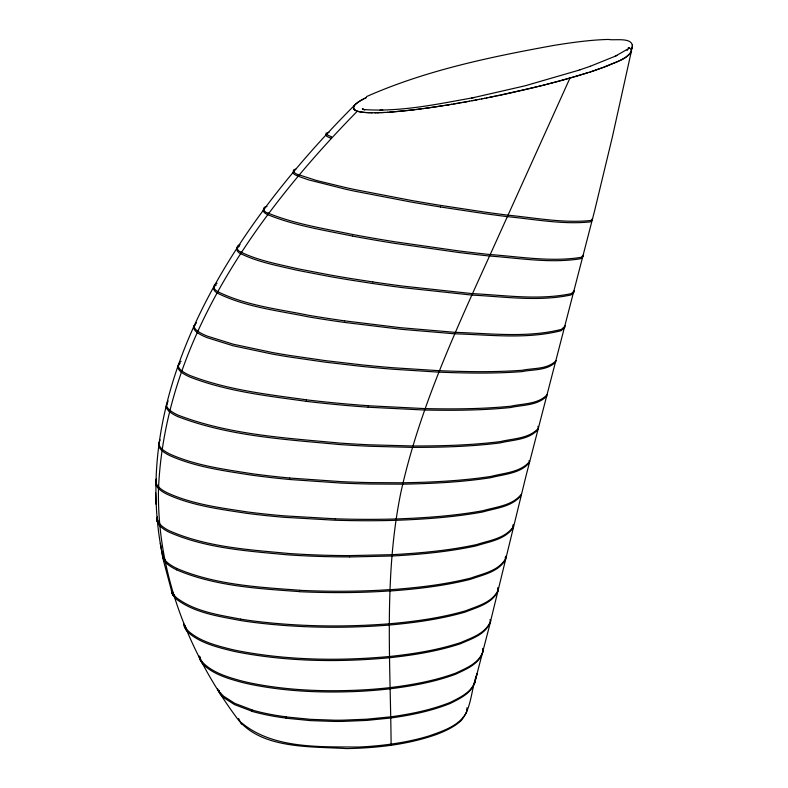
<?xml version="1.0" encoding="UTF-8"?>
<svg xmlns="http://www.w3.org/2000/svg" width="788" height="788" viewBox="0 0 788 788"><rect width="100%" height="100%" fill="white"/><g stroke="black" fill="none" stroke-linecap="round" stroke-linejoin="round"><path stroke-width="1.18" d="M162.742 556.466C126.661 383.697 239.582 220.256 355.329 104.459L358.028 102.273M631.454 50.836C626.627 60.538 613.31 62.469 604.376 67.039M366.499 96.609C426.032 70.24 490.54 56.903 554.397 45.31C572.324 42.453 590.36 39.912 608.523 39.43C614.571 40.848 635.483 36.228 631.917 48.807L632.163 47.3L631.868 49.132M349.596 556.899A360.244 109.621 9.9 0 1 287.768 554.85C247.609 551.009 205.924 548.487 168.573 531.959A38.858 14.726 9.6 0 1 159.412 525.33L157.157 521.006L157.393 516.908L157.147 518.287M632.37 45.005L632.36 45.32M162.407 555.205L162.722 552.92L163.136 556.752L164.8 559.756L164.554 561.115L162.604 557.136L162.663 553.353M632.232 46.975L632.262 46.659M178.058 366.597L179.034 364.411M178.324 365.12L179.792 362.372M161.609 450.283L161.855 448.835M177.625 416.527A40.267 11.997 10.1 0 1 169.272 411.444L169.578 409.977A40.71 12.096 10.1 0 1 166.514 404.727L168.149 400.974M521.085 495.396C512.033 506.94 495.997 508.063 482.886 511.944C454.193 517.194 425.057 519.243 395.94 520.307A424.555 115.452 9.8 0 1 334.792 520.208L284.34 517.302A264.591 80.051 10.3 0 1 246.329 513.274C219.33 509.117 191.494 505.61 166.465 493.978A38.779 13.682 9.6 0 1 158.457 488.471L158.743 487.053A39.164 13.79 9.7 0 1 155.916 481.173L156.29 479.104M157.019 519.627L157.314 517.352L157.669 520.563L159.718 523.941A38.868 14.686 9.6 0 0 168.859 530.551C206.19 547.069 247.875 549.65 288.024 553.412M157.029 520.08L157.275 518.701M157.078 520.543L157.324 519.154M157.157 521.006L157.403 519.617M157.275 521.479L157.521 520.09M157.423 521.952L157.669 520.563M157.61 522.424L157.856 521.035M157.827 522.907L158.073 521.518M158.083 523.39L158.329 522.001M158.378 523.872L158.624 522.483M158.703 524.355L158.949 522.966M159.068 524.838L159.314 523.449M159.471 525.33L159.718 523.941M197.453 332.674L197.729 331.167M162.436 556.161L162.683 554.811M162.604 557.136L162.84 555.776M162.889 558.111L163.136 556.752M163.303 559.106L163.549 557.746M163.865 560.101L164.111 558.741M564.937 327.207L561.115 330.704C526.492 339.51 490.097 334.801 454.834 333.816L401.043 329.276L344.376 322.4A257.065 46.63 11.3 0 1 308.344 316.855C277.8 310.57 245.639 307.133 217.38 293.136L217.655 291.619A41.734 8.727 11 0 1 214.907 289.393C212.346 287.285 214.474 283.995 217.064 283.247M497.612 588.715L497.986 591.01C492.175 603.697 477.272 607.193 465.462 611.99C440.669 619.191 415.03 622.707 389.361 625.042C344.72 628.568 299.696 628.006 255.223 622.599A177.576 69.177 10.5 0 1 240.379 620.481C218.522 616.265 194.902 613.025 176.62 599.343A37.854 16.203 9.7 0 1 173.724 596.23L172.011 593.137L171.932 590.793L173.971 594.901A37.863 16.174 9.7 0 0 176.867 598.013C195.168 611.665 218.788 614.916 240.655 619.132M172.011 593.137L172.257 591.808M172.454 594.162L172.7 592.832M173.025 595.196L173.271 593.856M173.724 596.23L173.971 594.901M574.088 292.033L570.955 294.978C538.401 301.893 504.665 296.682 471.785 295.076L403.082 287.689A319.347 47.477 11.4 0 1 372.566 283.473L351.399 280.203A231.77 36.603 11.5 0 1 330.625 276.696L300.563 270.944A137.634 23.246 11.5 0 1 294.919 269.752C276.657 265.467 257.853 262.03 240.892 253.746L241.177 252.209C237.247 251.214 234.903 245.698 240.113 244.704M490.028 619.457L490.461 621.84C485.812 634.468 471.726 638.753 460.537 643.727C437.527 651.312 413.533 655.143 389.508 657.744C338.978 662.413 287.62 661.693 237.69 652.119A115.708 49.595 10.6 0 1 231.219 650.701C216.493 646.987 200.95 643.146 189.041 633.217A38.287 17.257 10 0 1 186.204 630.075L184.451 626.933L184.343 624.608L186.451 628.775A38.297 17.228 10 0 0 189.287 631.917C201.206 641.826 216.749 645.677 231.475 649.381A115.737 49.496 10.6 0 0 237.956 650.799C287.896 660.383 339.264 661.122 389.804 656.473C413.828 653.902 437.813 650.08 460.832 642.525C472.022 637.561 486.107 633.296 490.757 620.678M184.451 626.933L184.688 625.642M184.914 627.977L185.16 626.677M185.505 629.021L185.741 627.721M186.204 630.075L186.451 628.775M352.541 236.085C324.065 230.175 294.86 225.732 267.802 214.691L268.097 213.144C263.96 212.435 261.163 206.88 266.974 206.456M200.999 661.516L199.541 658.413L199.512 656.128L201.698 662.56A38.07 17.966 10.3 0 0 204.437 665.673C214.651 674.646 228.106 678.586 240.961 682.122A103.573 46.847 11 0 0 249.954 684.23C286.694 691.785 324.469 693.125 361.85 691.214A297.657 117.688 10.2 0 0 390.03 688.81C412.272 686.053 434.444 682.024 455.533 674.272C466.072 669.219 479.153 664.294 482.837 651.991M199.541 658.413L199.788 657.153M199.925 659.448L200.172 658.177M200.408 660.482L200.654 659.211M201.698 662.56L201.935 661.29A38.08 17.937 10.3 0 0 204.683 664.392C214.907 673.366 228.362 677.306 241.227 680.842A103.602 46.768 11 0 0 250.22 682.95C286.96 690.495 324.745 691.854 362.135 689.953A297.726 117.481 10.2 0 0 390.326 687.569C412.557 684.831 434.73 680.812 455.828 673.08C466.358 668.047 479.439 663.141 483.123 650.849L482.65 648.455M440.472 206.968A268.491 27.107 11.8 0 1 410.676 201.955L354.433 191.129A121.973 13.652 11.9 0 1 345.735 189.238L308.404 179.822L297.943 176.138L298.248 174.581C295.333 174.227 290.23 169.804 295.756 169.164M219.271 692.622L218.936 690.386L219.951 693.627A36.849 18.134 10.8 0 0 223.575 697.567L234.479 704.59L251.953 711.219M219.951 693.627L220.197 692.386A36.859 18.104 10.8 0 0 223.822 696.326L234.735 703.339L252.209 709.958M631.218 51.959L612.335 137.132L594.605 210.82L526.059 475.725L488.777 628.607L474.474 683.551L477.055 673.809C471.037 689.027 471.953 708.008 460.97 720.784C454.164 726.969 445.712 730.87 437.241 734.199C408.263 744.611 377.245 747.97 346.621 748.6C311.102 746.295 259.291 749.654 236.036 716.853C222.856 698.917 211.007 679.995 200.733 660.236C177.182 614.985 161.983 565.055 158.989 514.003A330.999 249.944 -57.6 0 1 158.467 489.535C164.584 341.5 257.115 213.351 357.328 111.187L358.904 111.63M194.153 325.759L196.547 322.637M466.181 713.564L467.363 708.914M475.341 680.28C472.347 691.982 460.389 697.272 450.569 702.266C431.469 709.919 411.238 713.997 390.927 716.814L366.991 719.188L343.056 720.163A233.622 100.165 10.9 0 1 334.792 720.202L310.964 719.375L286.33 716.962M475.056 681.403C472.061 693.115 460.113 698.424 450.273 703.438C431.184 711.101 410.952 715.199 390.641 718.026L366.706 720.409L342.78 721.404A233.573 100.332 10.9 0 1 334.516 721.434L310.689 720.626L286.064 718.213M573.329 77.066L570 78.012L500.025 232.864C462.064 317.229 420.92 401.447 400.895 492.323C383.854 575.496 390.444 661.043 391.124 745.271M156.398 479.725L155.63 482.571A39.154 13.829 9.6 0 0 158.447 488.471M194.301 326.114L193.897 327.256A43.951 10.549 10.7 0 0 197.355 332.664A42.138 10.116 10.7 0 0 206.988 337.619L233.071 345.765L271.801 353.979A204.003 43.892 11.1 0 0 288.861 356.895L325.198 362.155L360.027 366.203A383.963 73.018 10.8 0 0 393.045 369.237L438.985 372.153C466.594 373.236 494.263 373.699 521.843 371.641C533.102 369.247 547.256 370.892 555.826 361.85M159.422 442.009L158.654 444.678A39.814 12.982 9.8 0 0 161.55 450.283A39.469 12.864 9.8 0 0 169.755 455.582C195.326 466.988 223.496 470.722 250.929 475.046A268.373 74.83 10.4 0 0 289.511 479.468M466.457 712.45C459.108 726.034 442.876 730.978 429.273 735.874C406.421 742.818 382.564 745.891 358.767 747.063C320.224 746.63 273.101 749.073 241.758 722.921L241.512 724.133L238.567 718.479M213.972 286.832L213.489 288.901L214.632 290.91A41.725 8.776 11 0 0 217.37 293.136M160.131 439.881L158.91 443.25A39.824 12.943 9.8 0 0 161.806 448.835A39.489 12.825 9.8 0 0 170.011 454.124C195.601 465.521 223.772 469.264 251.205 473.598M167.361 403.042L166.219 406.175A40.7 12.135 10.1 0 0 169.262 411.444M627.13 50.412L628.529 48.452M360.559 100.637C357.713 102.617 352.266 105.119 353.979 109.246M194.656 325.582L195.119 325.07M214.198 286.536L214.779 285.985M521.39 494.174C512.338 505.699 496.312 506.792 483.202 510.654C454.499 515.884 425.362 517.903 396.246 518.957A424.653 115.137 9.8 0 1 335.087 518.809M592.28 220.049L590.478 221.871C562.799 224.797 534.973 219.3 507.452 216.661A325.779 31.687 11.8 0 1 484.581 213.627L440.482 206.978M592.615 218.68L590.823 220.492C563.134 223.329 535.328 217.833 507.807 215.163A325.868 31.392 11.8 0 1 484.925 212.11L440.827 205.432A268.56 26.851 11.9 0 1 411.011 200.388L354.758 189.553A122.012 13.534 11.9 0 1 346.06 187.662L316.53 180.511L298.248 174.581M583.219 256.307L580.776 258.7C550.556 263.635 519.706 258.159 489.437 256.001A353.054 42.591 11.5 0 1 458.143 252.396L394.926 243.393A239.414 31.156 11.7 0 1 352.561 236.104M583.553 254.967L581.12 257.331C550.891 262.187 520.05 256.701 489.791 254.514A353.142 42.286 11.5 0 1 458.488 250.889L395.251 241.847A239.483 30.929 11.7 0 1 352.876 234.538C324.4 228.589 295.175 224.166 268.097 213.144M529.713 461.482C520.257 472.475 504.31 472.869 491.229 476.376C462.044 480.847 432.514 482.266 403.013 482.788L370.744 482.62A418.064 105.109 10 0 1 341.017 481.626L289.826 478.05M574.422 290.703L571.3 293.629C538.726 300.464 505 295.234 472.12 293.609L403.417 286.172A319.426 47.201 11.4 0 1 372.891 281.946M179.536 363.829L180.127 363.288M537.997 429.598C528.571 440.019 512.978 439.743 500.252 442.886C471.145 446.599 441.782 447.397 412.469 447.387L369.818 446.264A404.865 94.215 10.3 0 1 339.451 444.531C285.108 439.409 229.032 436.296 177.605 416.527M565.262 325.897L561.45 329.374C526.817 338.111 490.431 333.373 455.168 332.359L400.206 327.66L344.691 320.874M546.833 395.98C537.712 405.741 522.74 404.776 510.634 407.534C482.089 410.43 453.366 410.587 424.712 410.026L368.114 407.219M556.151 360.559C547.571 369.562 533.427 367.897 522.178 370.281C494.598 372.3 466.929 371.818 439.32 370.705L393.37 367.769A384.051 72.703 10.8 0 1 360.352 364.716L325.513 360.648L289.166 355.378A204.062 43.704 11.1 0 1 272.096 352.463L233.356 344.238L207.234 336.102A42.148 10.067 10.7 0 1 197.68 331.167A43.961 10.51 10.7 0 1 194.232 325.779M547.148 394.699C538.017 404.431 523.065 403.446 510.969 406.194C482.414 409.051 453.691 409.189 425.037 408.608L368.429 405.761M180.383 361.82L181.063 361.298M627.612 49.161L615.132 56.283M215.124 285.719L216.336 284.961M360.884 100.44L362.066 99.761M362.244 99.662L362.943 99.278M264.64 208.692C260.67 210.504 265.615 213.981 267.802 214.691M363.662 98.894L364.401 98.51M293.826 171.193C290.585 173.153 296.396 175.458 297.943 176.138M365.149 98.136L366.105 97.653M619.87 60.469L621.496 59.632A127.301 27.403 -4.6 0 0 625.859 57.11L629.71 54.086A62.626 13.573 -4.1 0 0 631.484 50.255M618.925 60.932L607.706 65.768M615.871 55.928L616.925 55.416M239.325 246.408C234.44 247.708 237.444 252.8 240.892 253.746M615.458 56.125L590.114 66.34M607.282 65.936L593.916 70.733M603.815 67.246L592.487 71.206M590.271 66.281L579.938 69.817M593.6 70.841L592.005 71.363M577.831 70.506L580.254 69.718M592.133 71.324L590.557 71.836M591.64 71.481L590.074 71.994M578.136 70.408L525.005 85.823L471.559 98.067M590.153 71.964L588.606 72.466M588.646 72.457L577.151 75.963M587.621 72.782L570.995 77.736M576.067 76.278L576.609 76.121M575.526 76.436L573.881 76.909M570 78.012L568.345 78.485M568.897 78.327L569.448 78.17M567.055 78.859L568.532 78.436M566.67 78.958L563.863 79.755M567.232 78.8L563.213 79.933M562.159 80.218L562.73 80.061M563.292 79.903L559.775 80.878M561.588 80.376L558.042 81.351M558.722 81.164L559.303 81.006M556.988 81.627L557.569 81.479M558.15 81.322L556.308 81.814M556.407 81.785L554.575 82.277M554.663 82.257L552.831 82.74M555.245 82.1L555.826 81.942M553.491 82.563L554.072 82.415M552.309 82.878L546.685 84.336M552.9 82.72L549.325 83.656M547.571 84.109L548.448 83.883M545.808 84.562L543.139 85.242M546.951 84.267L542.114 85.498M540.893 85.803L538.431 86.414M541.504 85.656L536.914 86.788M541.376 85.685L542.262 85.459M537.199 86.719L500.892 95.003M498.174 95.575L499.533 95.289M496.814 95.85L504.852 94.156A347.587 68.723 -6.1 0 0 536.017 87.005M497.307 95.752L491.564 96.934M493.485 96.54L495.396 96.146M491.318 96.983L488.55 97.535M492.697 96.697L489.634 97.318M474.504 97.476C438.118 103.967 401.082 112.132 363.938 109.562L364.913 109.749L362.293 109L363.662 109.601M486.462 97.958L487.161 97.82M488.668 97.515L484.364 98.372M482.827 98.667L484.787 98.283M481.852 98.864L474.947 100.184M481.557 98.914L482.965 98.648M478.74 99.465L479.439 99.327M475.932 99.997L476.927 99.81M472.958 100.559L473.952 100.371M473.765 100.401L475.184 100.135M472.337 100.667L468.959 101.288M471.963 100.736L473.046 100.539M466.949 101.662L469.461 101.199M464.93 102.016L466.575 101.721M465.944 101.839L467.304 101.593M463.679 102.243L465.137 101.987M327.493 134.039L325.543 134.896L326.833 136.354A42.867 3.723 12 0 0 331.177 138.264L331.492 136.708A42.887 3.674 12 0 1 327.148 134.807L325.897 133.251L328.98 132.384M461.492 102.627L462.95 102.371M462.911 102.381L463.925 102.204M459.857 102.913L461.896 102.558M457.848 103.267L458.852 103.09M460.034 102.883L455.641 103.642M456.37 103.523L457.109 103.395M454.814 103.78L455.828 103.612M454.164 103.898L451.209 104.39M453.799 103.957L454.903 103.77M449.643 104.646L450.706 104.469M450.46 104.508L451.77 104.292M448.983 104.755L444.294 105.513M448.579 104.824L449.721 104.637M447.486 105.001L448.234 104.873M445.368 105.336L446.441 105.168M444.501 105.474L424.771 108.399M423.235 108.606L424.003 108.498M420.152 109.01L421.688 108.803M418.211 109.256L419.374 109.108M417.443 109.355L415.897 109.552M415.118 109.64L413.178 109.877M412.784 109.926L411.228 110.103M409.809 110.271L425.855 108.252A205.077 44.295 -5.7 0 0 443.211 105.681M410.45 110.192L387.991 112.27M390.021 591.02C417.118 589.04 444.205 585.937 470.594 579.288C482.965 574.738 498.469 572.078 505.512 559.608L505.216 557.411M390.326 589.71C417.423 587.75 444.501 584.666 470.899 578.037C483.271 573.506 498.765 570.867 505.817 558.416L505.512 556.22M387.41 112.3L388.06 112.26M387.519 112.3L380.111 112.674M384.317 112.487L385.086 112.438M383.933 112.507L383.165 112.536M382.781 112.556L381.628 112.615M380.466 112.654L374.861 112.792M380.003 110.241L382.791 110.153M378.969 112.704L377.836 112.743M377.462 112.743L376.713 112.763M375.6 112.782L370.882 112.773M349.655 556.958L392.01 556.003C420.28 554.447 448.549 551.836 476.267 545.857C489.102 541.622 504.98 539.76 513.165 527.704L512.929 525.626M372.31 112.792L365.474 112.536M369.838 112.753L363.307 112.339M335.077 518.8L284.626 515.884A264.66 79.834 10.3 0 1 246.605 511.845C219.596 507.679 191.76 504.172 166.721 492.539A38.789 13.652 9.6 0 1 158.713 487.053M299.529 591.611C258.109 588.606 215.173 586.272 176.492 569.813M299.814 590.251C258.385 587.227 215.439 584.883 176.739 568.434M364.529 112.457L359.023 111.65M289.531 479.488L340.712 483.044A417.965 105.425 10 0 0 370.429 484.019L402.698 484.167C432.198 483.625 461.729 482.187 490.914 477.676C503.995 474.159 519.952 473.736 529.398 462.723L529.093 460.517M363.012 112.31L360.766 111.995M306.463 399.811C267.26 394.384 227.21 389.893 190.075 375.521A41.055 11.012 10.4 0 1 181.585 370.685L181.358 372.172A41.045 11.052 10.4 0 0 189.829 377.019C226.934 391.429 266.984 395.881 306.158 401.299M372.882 281.937L351.724 278.666A231.83 36.386 11.5 0 1 330.94 275.15L300.868 269.388A137.673 23.108 11.5 0 1 295.224 268.196C276.962 263.911 258.149 260.473 241.177 252.209M359.988 111.857L357.26 111.167M628.282 47.575L628.804 47.802M355.27 110.31L355.615 110.497A27.206 6.609 -5.7 0 0 356.747 110.99L354.728 109.956L355.142 110.231M217.655 291.619C245.935 305.567 278.085 309.034 308.65 315.298A257.134 46.403 11.3 0 0 344.681 320.864M354.009 109.296L354.679 109.916L353.92 109.168M218.7 691.628L217.518 688.643M172.779 595.423L163.668 561.351L160.309 543.425M184.096 625.899L183.722 623.86M171.686 592.123L171.41 590.123M537.918 426.278L538.322 428.337C528.876 438.729 513.303 438.433 500.577 441.556C471.47 445.24 442.098 446.018 412.784 445.988L370.124 444.836A404.963 93.9 10.3 0 1 339.756 443.083C285.394 437.941 229.318 434.799 177.871 415.049A40.277 11.958 10.1 0 1 169.538 409.977M199.088 656.374L199.266 657.399M497.908 587.543L498.282 589.838C492.47 602.505 477.567 605.982 465.767 610.769C440.965 617.94 415.325 621.446 389.666 623.761C345.006 627.258 299.972 626.667 255.489 621.259A177.615 69.039 10.5 0 1 240.655 619.141M513.224 524.434L513.471 526.502C505.275 538.539 489.407 540.371 476.582 544.587C448.855 550.546 420.585 553.127 392.316 554.663L349.951 555.599A360.333 109.355 9.9 0 1 288.053 553.462M466.988 707.732L467.087 710.027M155.955 504.182L155.63 492.815M628.863 47.792A37.883 8.185 -3.9 0 1 629.908 48.403M631.296 50.136A37.883 8.185 -3.9 0 0 630.893 49.309A38.001 8.215 -3.9 0 1 631.257 50.846M409.799 110.251A108.104 24.901 -5.6 0 1 389.686 112.172M358.235 102.066A121.746 29.993 -4.8 0 1 366.193 97.623M353.773 109.177A42.03 10.195 -5.6 0 1 354.551 105.444M628.558 47.605A38.001 8.215 -3.9 0 1 630.026 48.472M286.044 718.085A111.147 52.028 11.4 0 1 251.884 711.347M286.32 716.834A111.177 51.939 11.4 0 1 252.14 710.096M389.873 590.892A369.946 119.283 9.8 0 1 299.588 591.709M176.542 569.793A40.375 16.302 9.6 0 1 164.416 561.115M390.168 589.582A370.025 119.018 9.8 0 1 299.873 590.35M176.788 568.414A40.385 16.262 9.6 0 1 164.662 559.756M289.807 478.021A268.442 74.614 10.4 0 1 251.214 473.618M181.27 372.172A42.532 11.465 10.4 0 1 178.127 366.607M368.055 407.169A355.792 77.313 10.6 0 1 306.187 401.338M181.536 370.685A42.542 11.416 10.4 0 1 178.383 365.13M368.37 405.712A355.88 77.027 10.6 0 1 306.493 399.851M363.485 109.404L362.569 109.108L363.524 109.502"/></g></svg>
